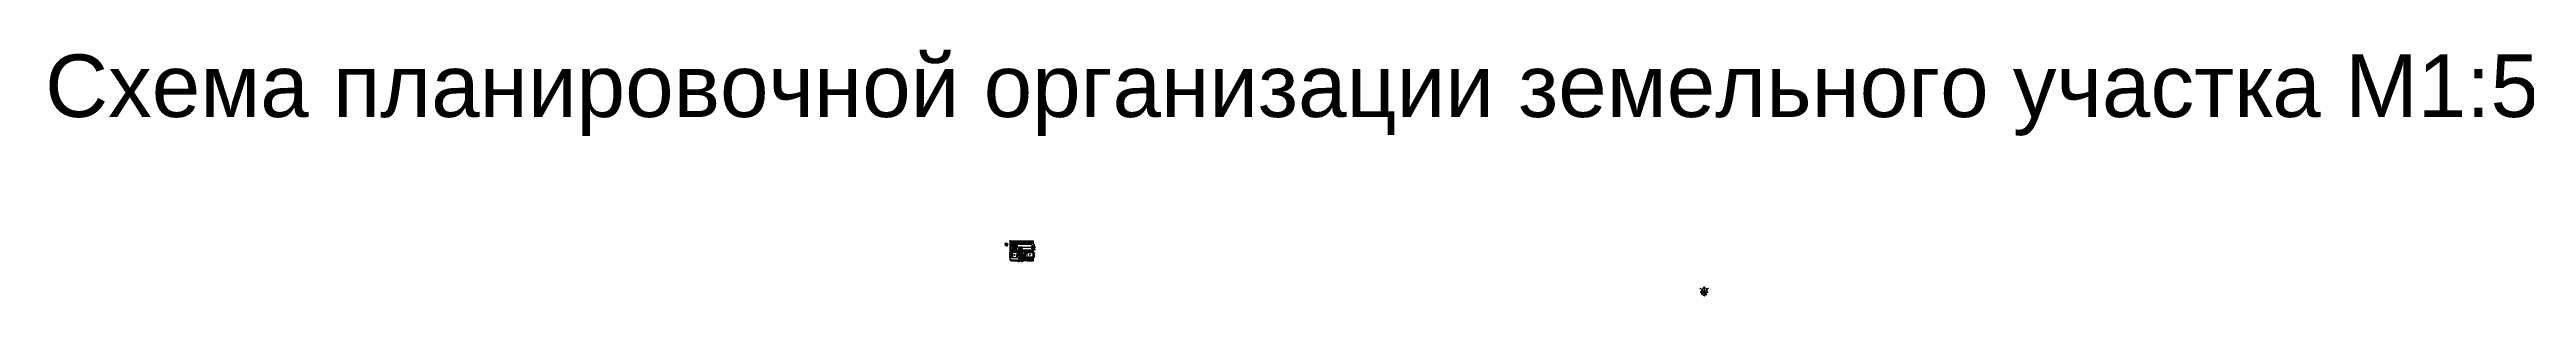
# Model space of a CAD drawing. Header units: millimetres. Extents: x -229914 to 856942, y -268655 to 87212.
# Drawn here: x 388119 to 411912, y -44915 to -42546 of the extents above; entities that cross this region are included whole.
import ezdxf

# ---------------------------------------------------------------- set-up
doc = ezdxf.new("R2010")
doc.units = ezdxf.units.MM
doc.linetypes.add('DASHDOT_axis', pattern=[24, 20, -1.5, 1, -1.5])
doc.layers.add('Видовой экран', color=7, linetype='Continuous', plot=False)
doc.styles.add('GOST-2.304_Type-B', font='GOST Common.ttf')
doc.styles.get("Standard").update_dxf_attribs({"font": 'arial.ttf'})
doc.dimstyles.new('Копия ISO-2.0', dxfattribs={"dimtxt": 2.5, "dimasz": 2.5, "dimexe": 1.25, "dimexo": 0.625, "dimtad": 1, "dimtxsty": 'Standard', "dimblk": 'OBLIQUE', "dimcen": 2.5, "dimadec": 0, "dimazin": 0, "dimtfac": 1, "dimtmove": 0, "dimatfit": 3, "dimldrblk": 'OBLIQUE', "dimfxl": 1, "dimarcsym": 0})
doc.dimstyles.new('Копия ISO-25 2.0', dxfattribs={"dimtxt": 2.5, "dimasz": 2.5, "dimexe": 1.25, "dimexo": 0.625, "dimtad": 1, "dimtxsty": 'Standard', "dimblk": 'OBLIQUE', "dimblk1": 'OBLIQUE', "dimblk2": 'CLOSEDBLANK', "dimcen": 2.5, "dimadec": 0, "dimazin": 0, "dimtfac": 1, "dimtmove": 0, "dimatfit": 3, "dimldrblk": 'OBLIQUE', "dimfxl": 1, "dimarcsym": 0})

# ---------------------------------------------------------------- blocks, each defined once
blk = doc.blocks.new('_Oblique')
at = {"color": 0, "linetype": 'ByBlock', "lineweight": -2}
blk.add_line((-0.5, -0.5), (0.5, 0.5), dxfattribs=at)
blk = doc.blocks.new('*D358')
at = {"color": 0, "lineweight": -2, "transparency": 16777216}
for p, q in [((397351, -44382), (397341, -44382)), ((397342, -44382), (397342, -44564)), ((397351, -44564), (397341, -44564))]:
    blk.add_line(p, q, dxfattribs=at)
at = {"layer": 'Defpoints', "color": 0, "transparency": 16777216}
for p in [(397352, -44382), (397342, -44564), (397352, -44564)]:
    blk.add_point(p, dxfattribs=at)
at = {"color": 0, "lineweight": -2, "transparency": 16777216, "xscale": 2.5, "yscale": 2.5, "zscale": 2.5}
for p, rotation in [((397342, -44382), 90), ((397342, -44564), 270)]:
    blk.add_blockref('_Oblique', p, dxfattribs=dict(at, rotation=rotation))
at = {"color": 0, "transparency": 16777216, "insert": (397340, -44473), "char_height": 2.5, "attachment_point": 5, "rotation": 90}
blk.add_mtext('91000', dxfattribs=at)
blk = doc.blocks.new('_ClosedBlank')
at = {"color": 0, "linetype": 'ByBlock', "lineweight": -2}
for p, q in [((-1, 0.2), (0, 0)), ((-1, 0.2), (-1, -0.2)), ((0, 0), (-1, -0.2))]:
    blk.add_line(p, q, dxfattribs=at)
blk = doc.blocks.new('*D359')
at = {"color": 0, "lineweight": -2, "transparency": 16777216}
for p, q in [((397352, -44564), (397352, -44575)), ((397568, -44574), (397352, -44574)), ((397568, -44564), (397568, -44575))]:
    blk.add_line(p, q, dxfattribs=at)
at = {"layer": 'Defpoints', "color": 0, "transparency": 16777216}
for p in [(397352, -44564), (397352, -44574), (397568, -44564)]:
    blk.add_point(p, dxfattribs=at)
at = {"color": 0, "lineweight": -2, "transparency": 16777216, "xscale": 2.5, "yscale": 2.5, "zscale": 2.5, "rotation": 180}
blk.add_blockref('_Oblique', (397352, -44574), dxfattribs=at)
at = {"color": 0, "lineweight": -2, "transparency": 16777216, "xscale": 2.5, "yscale": 2.5, "zscale": 2.5}
blk.add_blockref('_Oblique', (397568, -44574), dxfattribs=at)
at = {"color": 0, "transparency": 16777216, "insert": (397476, -44572), "char_height": 2.5, "attachment_point": 5}
blk.add_mtext('108100', dxfattribs=at)
blk = doc.blocks.new('*D1002')
at = {"color": 0, "linetype": 'DASHDOT_axis', "lineweight": -2, "transparency": 16777216}
for p, q in [((397362, -44564), (397362, -44575)), ((397362, -44574), (397418, -44574)), ((397418, -44564), (397418, -44575))]:
    blk.add_line(p, q, dxfattribs=at)
at = {"layer": 'Defpoints', "color": 0, "linetype": 'DASHDOT_axis', "transparency": 16777216}
for p in [(397362, -44564), (397418, -44564), (397418, -44574)]:
    blk.add_point(p, dxfattribs=at)
at = {"color": 0, "linetype": 'DASHDOT_axis', "lineweight": -2, "transparency": 16777216, "xscale": 2.5, "yscale": 2.5, "zscale": 2.5, "rotation": 180}
blk.add_blockref('_Oblique', (397362, -44574), dxfattribs=at)
at = {"color": 0, "linetype": 'DASHDOT_axis', "lineweight": -2, "transparency": 16777216, "xscale": 2.5, "yscale": 2.5, "zscale": 2.5}
blk.add_blockref('_Oblique', (397418, -44574), dxfattribs=at)
at = {"color": 0, "linetype": 'DASHDOT_axis', "transparency": 16777216, "insert": (397390, -44572), "char_height": 2.5, "attachment_point": 5}
blk.add_mtext('28000', dxfattribs=at)
blk = doc.blocks.new('*D1003')
at = {"color": 0, "linetype": 'DASHDOT_axis', "lineweight": -2, "transparency": 16777216}
for p, q in [((397447, -44511), (397436, -44511)), ((397447, -44551), (397436, -44551)), ((397438, -44511), (397438, -44551))]:
    blk.add_line(p, q, dxfattribs=at)
at = {"layer": 'Defpoints', "color": 0, "linetype": 'DASHDOT_axis', "transparency": 16777216}
for p in [(397438, -44551), (397448, -44511), (397448, -44551)]:
    blk.add_point(p, dxfattribs=at)
at = {"color": 0, "linetype": 'DASHDOT_axis', "lineweight": -2, "transparency": 16777216, "xscale": 2.5, "yscale": 2.5, "zscale": 2.5}
for p, rotation in [((397438, -44511), 90), ((397438, -44551), 270)]:
    blk.add_blockref('_Oblique', p, dxfattribs=dict(at, rotation=rotation))
at = {"color": 0, "linetype": 'DASHDOT_axis', "transparency": 16777216, "insert": (397436, -44531), "char_height": 2.5, "attachment_point": 5, "rotation": 90}
blk.add_mtext('20000', dxfattribs=at)
blk = doc.blocks.new('*D1004')
at = {"color": 0, "linetype": 'DASHDOT_axis', "lineweight": -2, "transparency": 16777216}
for p, q in [((397448, -44551), (397448, -44562)), ((397448, -44561), (397470, -44561)), ((397470, -44551), (397470, -44562))]:
    blk.add_line(p, q, dxfattribs=at)
at = {"layer": 'Defpoints', "color": 0, "linetype": 'DASHDOT_axis', "transparency": 16777216}
for p in [(397448, -44551), (397470, -44551), (397470, -44561)]:
    blk.add_point(p, dxfattribs=at)
at = {"color": 0, "linetype": 'DASHDOT_axis', "lineweight": -2, "transparency": 16777216, "xscale": 2.5, "yscale": 2.5, "zscale": 2.5, "rotation": 180}
blk.add_blockref('_Oblique', (397448, -44561), dxfattribs=at)
at = {"color": 0, "linetype": 'DASHDOT_axis', "lineweight": -2, "transparency": 16777216, "xscale": 2.5, "yscale": 2.5, "zscale": 2.5}
blk.add_blockref('_Oblique', (397470, -44561), dxfattribs=at)
at = {"color": 0, "linetype": 'DASHDOT_axis', "transparency": 16777216, "insert": (397459, -44559), "char_height": 2.5, "attachment_point": 5}
blk.add_mtext('11000', dxfattribs=at)
blk = doc.blocks.new('*D1005')
at = {"color": 0, "linetype": 'DASHDOT_axis', "lineweight": -2, "transparency": 16777216}
for p, q in [((397402, -44416), (397402, -44406)), ((397402, -44407), (397417, -44407)), ((397417, -44416), (397417, -44406))]:
    blk.add_line(p, q, dxfattribs=at)
at = {"layer": 'Defpoints', "color": 0, "linetype": 'DASHDOT_axis', "transparency": 16777216}
for p in [(397402, -44417), (397417, -44407), (397417, -44417)]:
    blk.add_point(p, dxfattribs=at)
at = {"color": 0, "linetype": 'DASHDOT_axis', "lineweight": -2, "transparency": 16777216, "xscale": 2.5, "yscale": 2.5, "zscale": 2.5, "rotation": 180}
blk.add_blockref('_Oblique', (397402, -44407), dxfattribs=at)
at = {"color": 0, "linetype": 'DASHDOT_axis', "lineweight": -2, "transparency": 16777216, "xscale": 2.5, "yscale": 2.5, "zscale": 2.5}
blk.add_blockref('_Oblique', (397417, -44407), dxfattribs=at)
at = {"color": 0, "linetype": 'DASHDOT_axis', "transparency": 16777216, "insert": (397409, -44405), "char_height": 2.5, "attachment_point": 5}
blk.add_mtext('7500', dxfattribs=at)
blk = doc.blocks.new('*D1006')
at = {"color": 0, "linetype": 'DASHDOT_axis', "lineweight": -2, "transparency": 16777216}
for p, q in [((397569, -44417), (397579, -44417)), ((397569, -44447), (397579, -44447)), ((397578, -44417), (397578, -44447))]:
    blk.add_line(p, q, dxfattribs=at)
at = {"layer": 'Defpoints', "color": 0, "linetype": 'DASHDOT_axis', "transparency": 16777216}
for p in [(397568, -44417), (397568, -44447), (397578, -44447)]:
    blk.add_point(p, dxfattribs=at)
at = {"color": 0, "linetype": 'DASHDOT_axis', "lineweight": -2, "transparency": 16777216, "xscale": 2.5, "yscale": 2.5, "zscale": 2.5}
for p, rotation in [((397578, -44417), 90), ((397578, -44447), 270)]:
    blk.add_blockref('_Oblique', p, dxfattribs=dict(at, rotation=rotation))
at = {"color": 0, "linetype": 'DASHDOT_axis', "transparency": 16777216, "insert": (397576, -44430), "char_height": 2.5, "attachment_point": 5, "rotation": 90}
blk.add_mtext('15000', dxfattribs=at)
blk = doc.blocks.new('*D1007')
at = {"color": 0, "linetype": 'DASHDOT_axis', "lineweight": -2, "transparency": 16777216}
for p, q in [((397509, -44539), (397509, -44575)), ((397509, -44574), (397565, -44574)), ((397565, -44539), (397565, -44575))]:
    blk.add_line(p, q, dxfattribs=at)
at = {"layer": 'Defpoints', "color": 0, "linetype": 'DASHDOT_axis', "transparency": 16777216}
for p in [(397509, -44538), (397565, -44538), (397565, -44574)]:
    blk.add_point(p, dxfattribs=at)
at = {"color": 0, "linetype": 'DASHDOT_axis', "lineweight": -2, "transparency": 16777216, "xscale": 2.5, "yscale": 2.5, "zscale": 2.5, "rotation": 180}
blk.add_blockref('_Oblique', (397509, -44574), dxfattribs=at)
at = {"color": 0, "linetype": 'DASHDOT_axis', "lineweight": -2, "transparency": 16777216, "xscale": 2.5, "yscale": 2.5, "zscale": 2.5}
blk.add_blockref('_Oblique', (397565, -44574), dxfattribs=at)
at = {"color": 0, "linetype": 'DASHDOT_axis', "transparency": 16777216, "insert": (397537, -44572), "char_height": 2.5, "attachment_point": 5}
blk.add_mtext('27999', dxfattribs=at)
blk = doc.blocks.new('*D1008')
at = {"color": 0, "linetype": 'DASHDOT_axis', "lineweight": -2, "transparency": 16777216}
for p, q in [((397351, -44495), (397341, -44495)), ((397351, -44541), (397341, -44541)), ((397342, -44541), (397342, -44495))]:
    blk.add_line(p, q, dxfattribs=at)
at = {"layer": 'Defpoints', "color": 0, "linetype": 'DASHDOT_axis', "transparency": 16777216}
for p in [(397342, -44495), (397352, -44495), (397352, -44541)]:
    blk.add_point(p, dxfattribs=at)
at = {"color": 0, "linetype": 'DASHDOT_axis', "lineweight": -2, "transparency": 16777216, "xscale": 2.5, "yscale": 2.5, "zscale": 2.5}
for p, rotation in [((397342, -44495), 90), ((397342, -44541), 270)]:
    blk.add_blockref('_Oblique', p, dxfattribs=dict(at, rotation=rotation))
at = {"color": 0, "linetype": 'DASHDOT_axis', "transparency": 16777216, "insert": (397340, -44518), "char_height": 2.5, "attachment_point": 5, "rotation": 90}
blk.add_mtext('23000', dxfattribs=at)
blk = doc.blocks.new('*D1009')
at = {"color": 0, "linetype": 'DASHDOT_axis', "lineweight": -2, "transparency": 16777216}
for p, q in [((397566, -44494), (397579, -44494)), ((397566, -44538), (397579, -44538)), ((397578, -44494), (397578, -44538))]:
    blk.add_line(p, q, dxfattribs=at)
at = {"layer": 'Defpoints', "color": 0, "linetype": 'DASHDOT_axis', "transparency": 16777216}
for p in [(397565, -44494), (397565, -44538), (397578, -44538)]:
    blk.add_point(p, dxfattribs=at)
at = {"color": 0, "linetype": 'DASHDOT_axis', "lineweight": -2, "transparency": 16777216, "xscale": 2.5, "yscale": 2.5, "zscale": 2.5}
for p, rotation in [((397578, -44494), 90), ((397578, -44538), 270)]:
    blk.add_blockref('_Oblique', p, dxfattribs=dict(at, rotation=rotation))
at = {"color": 0, "linetype": 'DASHDOT_axis', "transparency": 16777216, "insert": (397576, -44516), "char_height": 2.5, "attachment_point": 5, "rotation": 90}
blk.add_mtext('21999', dxfattribs=at)
blk = doc.blocks.new('*D1010')
at = {"color": 0, "linetype": 'DASHDOT_axis', "lineweight": -2, "transparency": 16777216}
for p, q in [((397427, -44564), (397427, -44575)), ((397427, -44574), (397461, -44574)), ((397461, -44564), (397461, -44575))]:
    blk.add_line(p, q, dxfattribs=at)
at = {"layer": 'Defpoints', "color": 0, "linetype": 'DASHDOT_axis', "transparency": 16777216}
for p in [(397427, -44564), (397461, -44564), (397461, -44574)]:
    blk.add_point(p, dxfattribs=at)
at = {"color": 0, "linetype": 'DASHDOT_axis', "lineweight": -2, "transparency": 16777216, "xscale": 2.5, "yscale": 2.5, "zscale": 2.5, "rotation": 180}
blk.add_blockref('_Oblique', (397427, -44574), dxfattribs=at)
at = {"color": 0, "linetype": 'DASHDOT_axis', "lineweight": -2, "transparency": 16777216, "xscale": 2.5, "yscale": 2.5, "zscale": 2.5}
blk.add_blockref('_Oblique', (397461, -44574), dxfattribs=at)
at = {"color": 0, "linetype": 'DASHDOT_axis', "transparency": 16777216, "insert": (397444, -44572), "char_height": 2.5, "attachment_point": 5}
blk.add_mtext('17000', dxfattribs=at)
blk = doc.blocks.new('*D1011')
at = {"color": 0, "linetype": 'DASHDOT_axis', "lineweight": -2, "transparency": 16777216}
for p, q in [((397569, -44442), (397579, -44442)), ((397569, -44466), (397579, -44466)), ((397578, -44442), (397578, -44466))]:
    blk.add_line(p, q, dxfattribs=at)
at = {"layer": 'Defpoints', "color": 0, "linetype": 'DASHDOT_axis', "transparency": 16777216}
for p in [(397568, -44442), (397568, -44466), (397578, -44466)]:
    blk.add_point(p, dxfattribs=at)
at = {"color": 0, "linetype": 'DASHDOT_axis', "lineweight": -2, "transparency": 16777216, "xscale": 2.5, "yscale": 2.5, "zscale": 2.5}
for p, rotation in [((397578, -44442), 90), ((397578, -44466), 270)]:
    blk.add_blockref('_Oblique', p, dxfattribs=dict(at, rotation=rotation))
at = {"color": 0, "linetype": 'DASHDOT_axis', "transparency": 16777216, "insert": (397576, -44454), "char_height": 2.5, "attachment_point": 5, "rotation": 90}
blk.add_mtext('12000', dxfattribs=at)

msp = doc.modelspace()

# ---------------------------------------------------------------- hatches: boundary and pattern name
at = {"linetype": 'DASHDOT_axis'}
h = msp.add_hatch(dxfattribs=at)
h.set_pattern_fill('AR-CONC', color=256, scale=0.083)
h.paths.add_polyline_path([(397393.50116, -44404.39274, -0.4142135624), (397394.70116, -44403.19274), (397568.22638, -44403.19274), (397568.22638, -44383.19274), (397352.02638, -44383.19274), (397352.02638, -44403.19274), (397384.30116, -44403.19274, -0.4142135624), (397385.50116, -44404.39274), (397385.50116, -44475.19274, -0.4142135624), (397384.30116, -44476.39274), (397352.02638, -44476.39274), (397352.02638, -44484.39274), (397385.80116, -44484.39274, -0.4142135624), (397387.00116, -44485.59274), (397387.00116, -44494.99274), (397392.00116, -44494.99274), (397392.00116, -44485.59274, -0.4142135624), (397393.20116, -44484.39274), (397483.98096, -44484.39274), (397483.98096, -44519.80061), (397469.50116, -44519.80061), (397469.50116, -44524.80061), (397483.98096, -44524.80061), (397483.98096, -44546.11294), (397568.22638, -44546.11294), (397568.22638, -44541.11294), (397488.98096, -44541.11294), (397488.98096, -44503.22951), (397509.0789, -44503.22951), (397509.0789, -44498.22951), (397488.98096, -44498.22951), (397488.98096, -44484.39274), (397521.91161, -44484.39274), (397521.91161, -44494.18852), (397526.91161, -44494.18852), (397526.91161, -44484.39274), (397568.22638, -44484.39274), (397568.22638, -44476.39274), (397449.20116, -44476.39274, -0.4142135624), (397448.00116, -44475.19274), (397448.00116, -44466.39274), (397440.00116, -44466.39274), (397440.00116, -44475.19274, -0.4142135624), (397438.80116, -44476.39274), (397407.80473, -44476.39274), (397407.80473, -44446.81039), (397401.80473, -44446.81039), (397401.80473, -44476.39274), (397394.70116, -44476.39274, -0.4142135624), (397393.50116, -44475.19274)])
h = msp.add_hatch(color=256)
h.dxf.hatch_style = 1
h.paths.add_polyline_path([(397453.56278, -44465.24534, 1), (397454.56278, -44465.24534, 1)])
h = msp.add_hatch(color=256)
h.dxf.hatch_style = 1
h.paths.add_polyline_path([(397458.56278, -44465.24534, 1), (397459.56278, -44465.24534, 1)])

# ---------------------------------------------------------------- linework, layer by layer
at = {"lineweight": 25}
for p, q in [((397319.86277, -44428.53867), (397295.85535, -44404.19931)), ((397296.09195, -44419.00982), (397324.12075, -44419.00982)), ((397301.45815, -44428.14006), (397325.0724, -44404.19931)), ((397310.46387, -44399.29888), (397310.46387, -44432.97522)), ((404038.49, -44899.14016), (403975.72918, -44835.51157)), ((403976.34771, -44874.22959), (404049.6213, -44874.22959)), ((403990.37617, -44898.09809), (404052.10913, -44835.51157)), ((404013.91915, -44822.70075), (404013.91915, -44910.73829))]:
    msp.add_line(p, q, dxfattribs=at)
at = {"linetype": 'ByBlock'}
for p, q in [((397303.32582, -44411.63391), (397303.18856, -44411.77307)), ((403995.25867, -44854.94731), (403994.89986, -44855.31109))]:
    msp.add_line(p, q, dxfattribs=at)
for p, q in [((397352.02638, -44563.58888), (397352.02638, -44381.58888)), ((397352.02638, -44381.58888), (397568.22638, -44381.58888)), ((397352.02638, -44383.19274), (397568.22638, -44383.19274)), ((397352.02638, -44393.19274), (397356.63979, -44393.19274)), ((397384.30116, -44403.19274), (397352.02638, -44403.19274)), ((397384.30116, -44476.39274), (397352.02638, -44476.39274)), ((397385.80116, -44484.39274), (397352.02638, -44484.39274)), ((397362.14336, -44393.19274), (397366.75677, -44393.19274)), ((397371.16377, -44415.19274), (397365.16377, -44415.19274)), ((397371.16377, -44427.19274), (397365.16377, -44427.19274)), ((397371.16377, -44439.19274), (397365.16377, -44439.19274)), ((397371.16377, -44451.19274), (397365.16377, -44451.19274)), ((397371.16377, -44463.19274), (397365.16377, -44463.19274)), ((397368.16377, -44418.19274), (397368.16377, -44412.19274)), ((397368.16377, -44430.19274), (397368.16377, -44424.19274)), ((397368.16377, -44442.19274), (397368.16377, -44436.19274)), ((397368.16377, -44454.19274), (397368.16377, -44448.19274)), ((397368.16377, -44466.19274), (397368.16377, -44460.19274)), ((397372.32513, -44393.19274), (397376.93854, -44393.19274)), ((397382.13724, -44393.19274), (397386.75065, -44393.19274)), ((397385.50116, -44475.19274), (397385.50116, -44404.39274)), ((397387.00116, -44485.59274), (397387.00116, -44494.99274)), ((397391.18873, -44393.19274), (397395.80214, -44393.19274)), ((397392.00116, -44485.59274), (397392.00116, -44494.99274)), ((397483.98096, -44484.39274), (397393.20116, -44484.39274)), ((397393.50116, -44475.19274), (397393.50116, -44404.39274)), ((397394.70116, -44403.19274), (397568.22638, -44403.19274)), ((397401.80473, -44476.39274), (397394.70116, -44476.39274)), ((397401.18168, -44393.19274), (397405.79509, -44393.19274)), ((397401.80473, -44446.81039), (397401.80473, -44476.39274)), ((397407.80473, -44446.81039), (397407.80473, -44476.39274)), ((397438.80116, -44476.39274), (397407.80473, -44476.39274)), ((397412.05281, -44393.19274), (397416.66622, -44393.19274)), ((397421.6776, -44393.19274), (397426.29101, -44393.19274)), ((397432.78059, -44413.19274), (397426.78059, -44413.19274)), ((397429.78059, -44416.19274), (397429.78059, -44410.19274)), ((397431.07222, -44491.39274), (397431.07222, -44497.39274)), ((397432.54912, -44393.19274), (397437.16253, -44393.19274)), ((397433.2151, -44474.58128), (397438.21674, -44474.58128)), ((397438.21674, -44467.45158), (397434.05217, -44467.45158)), ((397434.05217, -44469.58128), (397434.05217, -44467.45158)), ((397438.21674, -44468.40381), (397435.63268, -44469.37208)), ((397435.63268, -44469.37208), (397438.21674, -44469.37208)), ((397436.09027, -44472.59961), (397438.21674, -44471.49385)), ((397438.21674, -44473.02995), (397436.09027, -44472.59961)), ((397438.21674, -44468.40381), (397438.21674, -44467.45158)), ((397438.21674, -44471.49385), (397438.21674, -44469.37208)), ((397438.21674, -44474.58128), (397438.21674, -44473.02995)), ((397444.78059, -44413.19274), (397438.78059, -44413.19274)), ((397440.00116, -44466.39274), (397440.00116, -44475.19274)), ((397441.78059, -44416.19274), (397441.78059, -44410.19274)), ((397442.38429, -44393.19274), (397446.9977, -44393.19274)), ((397443.07222, -44491.39274), (397443.07222, -44497.39274)), ((397448.00116, -44466.39274), (397448.00116, -44475.19274)), ((397449.20116, -44476.39274), (397568.22638, -44476.39274)), ((397449.78557, -44467.45158), (397453.95014, -44467.45158)), ((397449.78557, -44468.40381), (397449.78557, -44467.45158)), ((397449.78557, -44471.49385), (397449.78557, -44469.37208)), ((397451.91204, -44472.59961), (397449.78557, -44471.49385)), ((397449.78557, -44473.02995), (397451.91204, -44472.59961)), ((397449.78557, -44474.58128), (397449.78557, -44473.02995)), ((397456.78059, -44413.19274), (397450.78059, -44413.19274)), ((397451.66072, -44454.65913), (397450.92902, -44453.92258)), ((397451.66072, -44451.76207), (397451.66072, -44454.65913)), ((397451.66072, -44451.76207), (397457.32326, -44451.76207)), ((397451.66072, -44454.65913), (397452.39242, -44453.92258)), ((397452.28089, -44393.19274), (397456.8943, -44393.19274)), ((397453.78059, -44416.19274), (397453.78059, -44410.19274)), ((397453.95014, -44469.58128), (397453.95014, -44467.45158)), ((397455.07222, -44491.39274), (397455.07222, -44497.39274)), ((397468.78059, -44413.19274), (397462.78059, -44413.19274)), ((397463.7064, -44393.19274), (397468.31981, -44393.19274)), ((397465.78059, -44416.19274), (397465.78059, -44410.19274)), ((397472.56859, -44393.19274), (397477.182, -44393.19274)), ((397480.78059, -44413.19274), (397474.78059, -44413.19274)), ((397477.78059, -44416.19274), (397477.78059, -44410.19274)), ((397482.93917, -44393.19274), (397487.55258, -44393.19274)), ((397483.98096, -44519.80061), (397483.98096, -44484.39274)), ((397492.78059, -44413.19274), (397486.78059, -44413.19274)), ((397488.98096, -44484.39274), (397521.91161, -44484.39274)), ((397488.98096, -44498.22951), (397488.98096, -44484.39274)), ((397489.78059, -44416.19274), (397489.78059, -44410.19274)), ((397492.95843, -44393.19274), (397497.57184, -44393.19274)), ((397504.78059, -44413.19274), (397498.78059, -44413.19274)), ((397501.78059, -44416.19274), (397501.78059, -44410.19274)), ((397503.29324, -44393.19274), (397507.90665, -44393.19274)), ((397516.78059, -44413.19274), (397510.78059, -44413.19274)), ((397513.78059, -44416.19274), (397513.78059, -44410.19274)), ((397514.07304, -44393.19274), (397518.68645, -44393.19274)), ((397521.91161, -44494.18852), (397521.91161, -44484.39274)), ((397528.78059, -44413.19274), (397522.78059, -44413.19274)), ((397523.40855, -44393.19274), (397528.02196, -44393.19274)), ((397525.78059, -44416.19274), (397525.78059, -44410.19274)), ((397526.91161, -44494.18852), (397526.91161, -44484.39274)), ((397526.91161, -44484.39274), (397568.22638, -44484.39274)), ((397533.42781, -44393.19274), (397538.04122, -44393.19274)), ((397540.78059, -44413.19274), (397534.78059, -44413.19274)), ((397537.78059, -44416.19274), (397537.78059, -44410.19274)), ((397543.94672, -44393.19274), (397548.56013, -44393.19274)), ((397552.78059, -44413.19274), (397546.78059, -44413.19274)), ((397549.78059, -44416.19274), (397549.78059, -44410.19274)), ((397554.19027, -44393.19274), (397558.80368, -44393.19274)), ((397561.22638, -44430.39274), (397555.22638, -44430.39274)), ((397561.22638, -44442.39274), (397555.22638, -44442.39274)), ((397561.22638, -44454.39274), (397555.22638, -44454.39274)), ((397558.22638, -44433.39274), (397558.22638, -44427.39274)), ((397558.22638, -44445.39274), (397558.22638, -44439.39274)), ((397558.22638, -44457.39274), (397558.22638, -44451.39274)), ((397560.57344, -44474.58128), (397562.30652, -44473.34434)), ((397562.30652, -44473.34434), (397563.71746, -44474.58128)), ((397564.01799, -44393.19274), (397568.22638, -44393.19274)), ((397564.65205, -44469.58128), (397565.7973, -44471.25152)), ((397565.7973, -44471.25152), (397566.83339, -44469.58128)), ((397568.22638, -44381.58888), (397568.22638, -44563.58888)), ((397352.02638, -44563.58888), (397568.22638, -44563.58888)), ((397387.00116, -44494.99274), (397361.50116, -44494.99274)), ((397361.50116, -44494.99274), (397361.50116, -44540.99274)), ((397361.50116, -44500.93678), (397371.60116, -44511.1922)), ((397361.50116, -44505.93678), (397371.60116, -44516.1922)), ((397361.50116, -44510.93678), (397371.60116, -44521.1922)), ((397361.50116, -44515.93678), (397371.60116, -44526.1922)), ((397361.50116, -44520.93678), (397371.60116, -44531.1922)), ((397361.50116, -44525.93678), (397371.60116, -44536.1922)), ((397361.50116, -44540.99274), (397417.50116, -44540.99274)), ((397417.50116, -44494.99274), (397392.00116, -44494.99274)), ((397417.50116, -44500.93678), (397407.40116, -44511.1922)), ((397417.50116, -44505.93678), (397407.40116, -44516.1922)), ((397417.50116, -44510.93678), (397407.40116, -44521.1922)), ((397417.50116, -44515.93678), (397407.40116, -44526.1922)), ((397417.50116, -44520.93678), (397407.40116, -44531.1922)), ((397417.50116, -44525.93678), (397407.40116, -44536.1922)), ((397417.50116, -44540.99274), (397417.50116, -44494.99274)), ((397434.07222, -44494.39274), (397428.07222, -44494.39274)), ((397446.07222, -44494.39274), (397440.07222, -44494.39274)), ((397458.07222, -44494.39274), (397452.07222, -44494.39274)), ((397469.50116, -44519.80061), (397483.98096, -44519.80061)), ((397469.50116, -44524.80061), (397483.98096, -44524.80061)), ((397476.25717, -44497.23623), (397481.25717, -44497.27299)), ((397476.25717, -44507.83445), (397481.25717, -44507.87121)), ((397476.25717, -44518.01822), (397481.25717, -44518.05498)), ((397476.25717, -44526.41391), (397481.25717, -44526.37715)), ((397476.25717, -44553.26827), (397477.8085, -44553.26827)), ((397477.8085, -44553.26827), (397478.23883, -44551.1418)), ((397478.23883, -44551.1418), (397479.34459, -44553.26827)), ((397479.34459, -44553.26827), (397481.46637, -44553.26827)), ((397481.25717, -44548.26827), (397484.43679, -44548.26827)), ((397482.43463, -44553.26827), (397484.43679, -44553.26827)), ((397483.98096, -44546.11294), (397483.98096, -44524.80061)), ((397483.98096, -44546.11294), (397568.22638, -44546.11294)), ((397484.43679, -44553.26827), (397484.43679, -44548.26827)), ((397509.0789, -44498.22951), (397488.98096, -44498.22951)), ((397509.0789, -44503.22951), (397488.98096, -44503.22951)), ((397488.98096, -44503.22951), (397488.98096, -44541.11294)), ((397488.98096, -44541.11294), (397568.22638, -44541.11294)), ((397509.0789, -44538.18652), (397509.0789, -44494.18852)), ((397509.0789, -44494.18852), (397565.0769, -44494.18852)), ((397565.0769, -44538.18652), (397509.0789, -44538.18652)), ((397565.0769, -44494.18852), (397565.0769, -44538.18652))]:
    msp.add_line(p, q)
at = {"linetype": 'DASHDOT_axis'}
for p, q in [((397427.00116, -44466.39274), (397427.00116, -44481.25304)), ((397427.00116, -44483.9694), (397427.00116, -44486.68577)), ((397427.00116, -44489.08928), (397427.00116, -44527.94957)), ((397461.00116, -44442.39274), (397475.86145, -44442.39274)), ((397461.00116, -44466.39274), (397461.00116, -44481.25304)), ((397461.00116, -44466.39274), (397475.86145, -44466.39274)), ((397461.00116, -44483.9694), (397461.00116, -44486.68577)), ((397461.00116, -44489.08928), (397461.00116, -44527.94957)), ((397478.57782, -44442.39274), (397481.29418, -44442.39274)), ((397478.57782, -44466.39274), (397481.29418, -44466.39274)), ((397483.69769, -44442.39274), (397522.55799, -44442.39274)), ((397483.69769, -44466.39274), (397522.55799, -44466.39274)), ((397525.27435, -44442.39274), (397527.99071, -44442.39274)), ((397525.27435, -44466.39274), (397527.99071, -44466.39274)), ((397529.22005, -44442.39274), (397552.76717, -44442.39274)), ((397529.22005, -44466.39274), (397552.76717, -44466.39274)), ((397555.03684, -44466.39274), (397557.65423, -44466.39274)), ((397559.797, -44466.39274), (397579.39717, -44466.39274)), ((397564.01278, -44442.39274), (397566.63017, -44442.39274)), ((397567.63178, -44442.39274), (397579.39717, -44442.39274)), ((397392.00116, -44494.99274), (397387.00116, -44494.99274)), ((397427.00116, -44530.66594), (397427.00116, -44533.3823)), ((397427.00116, -44534.61164), (397427.00116, -44558.15876)), ((397427.00116, -44559.39944), (397427.00116, -44562.01683)), ((397427.00116, -44563.58888), (397427.00116, -44575.22125)), ((397461.00116, -44530.66594), (397461.00116, -44533.3823)), ((397461.00116, -44534.61164), (397461.00116, -44558.15876)), ((397461.00116, -44559.39944), (397461.00116, -44562.01683)), ((397461.00116, -44563.58888), (397461.00116, -44575.22125))]:
    msp.add_line(p, q, dxfattribs=at)
at = {"linetype": 'ByBlock', "lineweight": 25}
for points in [[(397295.84412, -44405.3032), (397295.85535, -44404.19931), (397296.95889, -44404.22962)], [(397296.86858, -44418.22524), (397296.09195, -44419.00982), (397296.88983, -44419.77277)], [(397301.44692, -44427.03616), (397301.45815, -44428.14006), (397302.56169, -44428.10975)], [(397309.69003, -44400.08621), (397310.46387, -44399.29888), (397311.23771, -44400.08621)], [(397309.69003, -44432.18789), (397310.46387, -44432.97522), (397311.23771, -44432.18789)], [(397318.75913, -44428.56506), (397319.86277, -44428.53867), (397319.81731, -44427.43566)], [(397323.34411, -44418.22524), (397324.12075, -44419.00982), (397323.32286, -44419.77277)], [(397323.96876, -44404.17292), (397325.0724, -44404.19931), (397325.02693, -44405.30232)], [(403975.69982, -44838.39741), (403975.72918, -44835.51157), (403978.61408, -44835.59082)], [(403978.37801, -44872.17853), (403976.34771, -44874.22959), (403978.43356, -44876.22412)], [(403990.34681, -44895.21225), (403990.37617, -44898.09809), (403993.26107, -44898.01884)], [(404011.89617, -44824.75902), (404013.91915, -44822.70075), (404015.94214, -44824.75902)], [(404011.89617, -44908.68003), (404013.91915, -44910.73829), (404015.94214, -44908.68003)], [(404035.60483, -44899.20914), (404038.49, -44899.14016), (404038.37114, -44896.25662)], [(404047.59101, -44872.17853), (404049.6213, -44874.22959), (404047.53545, -44876.22412)], [(404049.22396, -44835.44259), (404052.10913, -44835.51157), (404051.99027, -44838.39511)]]:
    msp.add_lwpolyline(points, dxfattribs=at)
at = {"lineweight": 30}
for points in [[(397318.77084, -44419.00982), (397316.29806, -44424.92467), (397310.46387, -44432.20323), (397302.22383, -44427.35424), (397297.27046, -44419.00982), (397303.25719, -44411.70349), (397310.46387, -44400.44131), (397320.75914, -44408.5722)], [(404035.63543, -44874.22959), (404029.17103, -44889.69234), (404013.91915, -44908.72015), (403992.37782, -44896.04378), (403979.42859, -44874.22959), (403995.07926, -44855.1292), (404013.91915, -44825.68732), (404040.83331, -44846.9433)]]:
    msp.add_lwpolyline(points, close=True, dxfattribs=at)
for points in [[(397416.80473, -44446.81039), (397416.80473, -44416.81039), (397401.80473, -44416.81039), (397401.80473, -44446.81039)], [(397410.82108, -44469.58128), (397411.67123, -44470.89743), (397412.20318, -44469.58128), (397414.64006, -44469.58128), (397414.68829, -44470.89743), (397416.02216, -44469.58128), (397417.87675, -44469.58128), (397418.61155, -44470.23935), (397419.56857, -44469.58128), (397420.39951, -44469.58128), (397420.39951, -44474.58128), (397419.56857, -44474.58128), (397419.07695, -44473.9232), (397417.87675, -44474.58128), (397416.68059, -44474.58128), (397415.34671, -44473.26512), (397414.64006, -44474.58128), (397412.20318, -44474.58128), (397411.15739, -44473.86), (397410.30724, -44474.58128), (397408.99951, -44474.58128), (397408.99951, -44469.58128)], [(397461.00116, -44466.39274), (397461.00116, -44442.39274), (397427.00116, -44442.39274), (397427.00116, -44466.39274)], [(397469.50392, -44469.58128), (397470.35407, -44470.89743), (397470.88602, -44469.58128), (397473.32291, -44469.58128), (397473.37113, -44470.89743), (397474.705, -44469.58128), (397476.5596, -44469.58128), (397477.2944, -44470.23935), (397478.25142, -44469.58128), (397479.08235, -44469.58128), (397479.08235, -44474.58128), (397478.25142, -44474.58128), (397477.7598, -44473.9232), (397476.5596, -44474.58128), (397475.36343, -44474.58128), (397474.02956, -44473.26512), (397473.32291, -44474.58128), (397470.88602, -44474.58128), (397469.84024, -44473.86), (397468.99009, -44474.58128), (397467.68235, -44474.58128), (397467.68235, -44469.58128)], [(397482.66479, -44469.58128), (397483.51494, -44470.89743), (397484.04688, -44469.58128), (397486.48377, -44469.58128), (397486.53199, -44470.89743), (397487.86587, -44469.58128), (397489.72046, -44469.58128), (397490.45526, -44470.23935), (397491.41228, -44469.58128), (397492.24322, -44469.58128), (397492.24322, -44474.58128), (397491.41228, -44474.58128), (397490.92066, -44473.9232), (397489.72046, -44474.58128), (397488.52429, -44474.58128), (397487.19042, -44473.26512), (397486.48377, -44474.58128), (397484.04688, -44474.58128), (397483.0011, -44473.86), (397482.15095, -44474.58128), (397480.84322, -44474.58128), (397480.84322, -44469.58128)], [(397495.83679, -44469.58128), (397496.68694, -44470.89743), (397497.21888, -44469.58128), (397499.65577, -44469.58128), (397499.70399, -44470.89743), (397501.03787, -44469.58128), (397502.89246, -44469.58128), (397503.62726, -44470.23935), (397504.58428, -44469.58128), (397505.41522, -44469.58128), (397505.41522, -44474.58128), (397504.58428, -44474.58128), (397504.09266, -44473.9232), (397502.89246, -44474.58128), (397501.6963, -44474.58128), (397500.36242, -44473.26512), (397499.65577, -44474.58128), (397497.21888, -44474.58128), (397496.1731, -44473.86), (397495.32295, -44474.58128), (397494.01522, -44474.58128), (397494.01522, -44469.58128)], [(397508.90837, -44469.58128), (397509.75852, -44470.89743), (397510.29047, -44469.58128), (397512.72735, -44469.58128), (397512.77558, -44470.89743), (397514.10945, -44469.58128), (397515.96404, -44469.58128), (397516.69884, -44470.23935), (397517.65586, -44469.58128), (397518.4868, -44469.58128), (397518.4868, -44474.58128), (397517.65586, -44474.58128), (397517.16424, -44473.9232), (397515.96404, -44474.58128), (397514.76788, -44474.58128), (397513.434, -44473.26512), (397512.72735, -44474.58128), (397510.29047, -44474.58128), (397509.24468, -44473.86), (397508.39453, -44474.58128), (397507.0868, -44474.58128), (397507.0868, -44469.58128)], [(397521.68983, -44469.58128), (397522.53998, -44470.89743), (397523.07192, -44469.58128), (397525.50881, -44469.58128), (397525.55703, -44470.89743), (397526.89091, -44469.58128), (397528.7455, -44469.58128), (397529.4803, -44470.23935), (397530.43732, -44469.58128), (397531.26826, -44469.58128), (397531.26826, -44474.58128), (397530.43732, -44474.58128), (397529.9457, -44473.9232), (397528.7455, -44474.58128), (397527.54934, -44474.58128), (397526.21546, -44473.26512), (397525.50881, -44474.58128), (397523.07192, -44474.58128), (397522.02614, -44473.86), (397521.17599, -44474.58128), (397519.86826, -44474.58128), (397519.86826, -44469.58128)], [(397534.80484, -44469.58128), (397535.65499, -44470.89743), (397536.18693, -44469.58128), (397538.62382, -44469.58128), (397538.67204, -44470.89743), (397540.00592, -44469.58128), (397541.86051, -44469.58128), (397542.59531, -44470.23935), (397543.55233, -44469.58128), (397544.38327, -44469.58128), (397544.38327, -44474.58128), (397543.55233, -44474.58128), (397543.06071, -44473.9232), (397541.86051, -44474.58128), (397540.66435, -44474.58128), (397539.33047, -44473.26512), (397538.62382, -44474.58128), (397536.18693, -44474.58128), (397535.14115, -44473.86), (397534.291, -44474.58128), (397532.98327, -44474.58128), (397532.98327, -44469.58128)], [(397469.50116, -44550.63604), (397447.50116, -44550.63604), (397447.50116, -44510.63604), (397469.50116, -44510.63604)], [(397487.96407, -44548.26827), (397488.81422, -44549.58442), (397489.34616, -44548.26827), (397491.78305, -44548.26827), (397491.83127, -44549.58442), (397493.16515, -44548.26827), (397495.01974, -44548.26827), (397495.75454, -44548.92635), (397496.71156, -44548.26827), (397497.54249, -44548.26827), (397497.54249, -44553.26827), (397496.71156, -44553.26827), (397496.21994, -44552.6102), (397495.01974, -44553.26827), (397493.82357, -44553.26827), (397492.4897, -44551.95212), (397491.78305, -44553.26827), (397489.34616, -44553.26827), (397488.30038, -44552.547), (397487.45023, -44553.26827), (397486.14249, -44553.26827), (397486.14249, -44548.26827)], [(397500.86194, -44548.26827), (397501.71209, -44549.58442), (397502.24404, -44548.26827), (397504.68092, -44548.26827), (397504.72915, -44549.58442), (397506.06302, -44548.26827), (397507.91761, -44548.26827), (397508.65241, -44548.92635), (397509.60944, -44548.26827), (397510.44037, -44548.26827), (397510.44037, -44553.26827), (397509.60944, -44553.26827), (397509.11781, -44552.6102), (397507.91761, -44553.26827), (397506.72145, -44553.26827), (397505.38757, -44551.95212), (397504.68092, -44553.26827), (397502.24404, -44553.26827), (397501.19826, -44552.547), (397500.34811, -44553.26827), (397499.04037, -44553.26827), (397499.04037, -44548.26827)], [(397514.03394, -44548.26827), (397514.88409, -44549.58442), (397515.41604, -44548.26827), (397517.85292, -44548.26827), (397517.90115, -44549.58442), (397519.23502, -44548.26827), (397521.08961, -44548.26827), (397521.82441, -44548.92635), (397522.78144, -44548.26827), (397523.61237, -44548.26827), (397523.61237, -44553.26827), (397522.78144, -44553.26827), (397522.28982, -44552.6102), (397521.08961, -44553.26827), (397519.89345, -44553.26827), (397518.55958, -44551.95212), (397517.85292, -44553.26827), (397515.41604, -44553.26827), (397514.37026, -44552.547), (397513.52011, -44553.26827), (397512.21237, -44553.26827), (397512.21237, -44548.26827)], [(397527.10552, -44548.26827), (397527.95567, -44549.58442), (397528.48762, -44548.26827), (397530.92451, -44548.26827), (397530.97273, -44549.58442), (397532.3066, -44548.26827), (397534.1612, -44548.26827), (397534.896, -44548.92635), (397535.85302, -44548.26827), (397536.68395, -44548.26827), (397536.68395, -44553.26827), (397535.85302, -44553.26827), (397535.3614, -44552.6102), (397534.1612, -44553.26827), (397532.96503, -44553.26827), (397531.63116, -44551.95212), (397530.92451, -44553.26827), (397528.48762, -44553.26827), (397527.44184, -44552.547), (397526.59169, -44553.26827), (397525.28395, -44553.26827), (397525.28395, -44548.26827)], [(397539.88698, -44548.26827), (397540.73713, -44549.58442), (397541.26908, -44548.26827), (397543.70597, -44548.26827), (397543.75419, -44549.58442), (397545.08806, -44548.26827), (397546.94266, -44548.26827), (397547.67745, -44548.92635), (397548.63448, -44548.26827), (397549.46541, -44548.26827), (397549.46541, -44553.26827), (397548.63448, -44553.26827), (397548.14286, -44552.6102), (397546.94266, -44553.26827), (397545.74649, -44553.26827), (397544.41262, -44551.95212), (397543.70597, -44553.26827), (397541.26908, -44553.26827), (397540.2233, -44552.547), (397539.37315, -44553.26827), (397538.06541, -44553.26827), (397538.06541, -44548.26827)], [(397553.00199, -44548.26827), (397553.85214, -44549.58442), (397554.38409, -44548.26827), (397556.82097, -44548.26827), (397556.8692, -44549.58442), (397558.20307, -44548.26827), (397560.05766, -44548.26827), (397560.79246, -44548.92635), (397561.74949, -44548.26827), (397562.58042, -44548.26827), (397562.58042, -44553.26827), (397561.74949, -44553.26827), (397561.25787, -44552.6102), (397560.05766, -44553.26827), (397558.8615, -44553.26827), (397557.52763, -44551.95212), (397556.82097, -44553.26827), (397554.38409, -44553.26827), (397553.33831, -44552.547), (397552.48816, -44553.26827), (397551.18042, -44553.26827), (397551.18042, -44548.26827)]]:
    msp.add_lwpolyline(points, close=True)
for points in [[(397434.05217, -44469.58128), (397431.39353, -44469.58128), (397430.54338, -44470.89743), (397430.01143, -44469.58128), (397427.57455, -44469.58128), (397427.52632, -44470.89743), (397426.19245, -44469.58128), (397424.33786, -44469.58128), (397423.60306, -44470.23935), (397422.64603, -44469.58128), (397421.8151, -44469.58128), (397421.8151, -44474.58128), (397422.64603, -44474.58128), (397423.13766, -44473.9232), (397424.33786, -44474.58128), (397425.53402, -44474.58128), (397426.8679, -44473.26512), (397427.57455, -44474.58128), (397430.01143, -44474.58128), (397431.05722, -44473.86), (397431.90736, -44474.58128), (397434.05217, -44474.58128)], [(397449.78557, -44468.40381), (397451.12057, -44468.98431), (397449.78557, -44469.37208)], [(397453.95014, -44469.58128), (397456.60878, -44469.58128), (397457.45893, -44470.89743), (397457.99088, -44469.58128), (397460.42776, -44469.58128), (397460.47599, -44470.89743), (397461.80986, -44469.58128), (397463.66445, -44469.58128), (397464.39925, -44470.23935), (397465.35628, -44469.58128), (397466.18721, -44469.58128), (397466.18721, -44474.58128), (397465.35628, -44474.58128), (397464.86466, -44473.9232), (397463.66445, -44474.58128), (397462.46829, -44474.58128), (397461.13442, -44473.26512), (397460.42776, -44474.58128), (397457.99088, -44474.58128), (397456.9451, -44473.86), (397456.09495, -44474.58128), (397449.78557, -44474.58128)], [(397481.24027, -44497.26706), (397481.25717, -44497.23623), (397481.25717, -44496.04007), (397479.94101, -44494.7062), (397481.25717, -44493.99954), (397481.25717, -44491.56266), (397480.53589, -44490.51688), (397481.25717, -44489.66673), (397481.25717, -44488.35899), (397476.25717, -44488.35899), (397476.25717, -44490.18056), (397477.57332, -44491.03071), (397476.25717, -44491.56266), (397476.25717, -44493.99954), (397477.57332, -44494.04777), (397476.25717, -44495.38164), (397476.25717, -44497.23623), (397476.26315, -44497.24292)], [(397560.57344, -44474.58128), (397556.99351, -44474.58128), (397556.50189, -44473.9232), (397555.30169, -44474.58128), (397554.10553, -44474.58128), (397552.77165, -44473.26512), (397552.065, -44474.58128), (397549.62812, -44474.58128), (397548.58233, -44473.86), (397547.73218, -44474.58128), (397546.42445, -44474.58128), (397546.42445, -44469.58128), (397549.83908, -44469.58128), (397550.92888, -44470.89743), (397552.34744, -44469.58128), (397555.06676, -44469.58128), (397554.9135, -44470.89743), (397556.80363, -44469.58128), (397559.27273, -44469.58128), (397560.02197, -44471.1462), (397561.07772, -44469.58128), (397564.65205, -44469.58128)], [(397566.83339, -44469.58128), (397568.22638, -44469.58128), (397568.22638, -44474.58128), (397563.71746, -44474.58128)], [(397481.24027, -44507.86527), (397481.25717, -44507.83445), (397481.25717, -44506.63829), (397479.94101, -44505.30441), (397481.25717, -44504.59776), (397481.25717, -44502.16087), (397480.53589, -44501.11509), (397481.25717, -44500.26494), (397481.25717, -44498.95721), (397476.25717, -44498.95721), (397476.25717, -44500.77878), (397477.57332, -44501.62893), (397476.25717, -44502.16087), (397476.25717, -44504.59776), (397477.57332, -44504.64598), (397476.25717, -44505.97986), (397476.25717, -44507.83445), (397476.26315, -44507.84113)], [(397481.24027, -44518.04905), (397481.25717, -44518.01822), (397481.25717, -44516.82206), (397479.94101, -44515.48819), (397481.25717, -44514.78153), (397481.25717, -44512.34465), (397480.53589, -44511.29887), (397481.25717, -44510.44872), (397481.25717, -44509.14098), (397476.25717, -44509.14098), (397476.25717, -44510.96255), (397477.57332, -44511.8127), (397476.25717, -44512.34465), (397476.25717, -44514.78153), (397477.57332, -44514.82976), (397476.25717, -44516.16363), (397476.25717, -44518.01822), (397476.26315, -44518.02491)], [(397481.24027, -44526.38309), (397481.25717, -44526.41391), (397481.25717, -44527.61007), (397479.94101, -44528.94395), (397481.25717, -44529.6506), (397481.25717, -44532.08749), (397480.53589, -44533.13327), (397481.25717, -44533.98342), (397481.25717, -44535.29115), (397476.25717, -44535.29115), (397476.25717, -44533.46958), (397477.57332, -44532.61943), (397476.25717, -44532.08749), (397476.25717, -44529.6506), (397477.57332, -44529.60238), (397476.25717, -44528.2685), (397476.25717, -44526.41391), (397476.26315, -44526.40723)], [(397481.25717, -44548.26827), (397481.25717, -44546.44506), (397479.94101, -44545.59491), (397481.25717, -44545.06296), (397481.25717, -44542.62608), (397479.94101, -44542.57785), (397481.25717, -44541.24398), (397481.25717, -44539.38939), (397480.59909, -44538.65459), (397481.25717, -44537.69756), (397481.25717, -44536.86663), (397476.25717, -44536.86663), (397476.25717, -44537.69756), (397476.91524, -44538.18918), (397476.25717, -44539.38939), (397476.25717, -44540.58555), (397477.57332, -44541.91942), (397476.25717, -44542.62608), (397476.25717, -44545.06296), (397476.97844, -44546.10874), (397476.25717, -44546.95889), (397476.25717, -44553.26827)], [(397482.43463, -44553.26827), (397481.85413, -44551.93327), (397481.46637, -44553.26827)]]:
    msp.add_lwpolyline(points)
for centre in [(397368.16377, -44415.19274), (397368.16377, -44427.19274), (397368.16377, -44439.19274), (397368.16377, -44451.19274), (397368.16377, -44463.19274), (397409.59127, -44431.74184), (397429.78059, -44413.19274), (397431.07222, -44494.39274), (397441.78059, -44413.19274), (397443.07222, -44494.39274), (397443.76338, -44453.17353), (397453.78059, -44413.19274), (397455.07222, -44494.39274), (397465.78059, -44413.19274), (397477.78059, -44413.19274), (397489.78059, -44413.19274), (397501.78059, -44413.19274), (397513.78059, -44413.19274), (397525.78059, -44413.19274), (397537.78059, -44413.19274), (397549.78059, -44413.19274), (397558.22638, -44430.39274), (397558.22638, -44442.39274), (397558.22638, -44454.39274), (397583.39717, -44442.39274), (397583.39717, -44466.39274), (397388.65731, -44517.17173), (397427.00116, -44579.22125), (397458.19408, -44529.96386), (397461.00116, -44579.22125), (397536.13876, -44514.88218)]:
    msp.add_circle(centre, 4)
for centre, start, end in [((397384.30116, -44404.39274), 0, 90), ((397384.30116, -44475.19274), 270, 0), ((397385.80116, -44485.59274), 0, 90), ((397393.20116, -44485.59274), 90, 180), ((397394.70116, -44404.39274), 90, 180), ((397394.70116, -44475.19274), 180, 270), ((397438.80116, -44475.19274), 270, 0), ((397449.20116, -44475.19274), 180, 270)]:
    msp.add_arc(centre, 1.2, start, end)
at = {"layer": 'Видовой экран'}
msp.add_line((397568.22638, -44563.58888), (397568.22638, -44573.58888), dxfattribs=at)

# ---------------------------------------------------------------- texts
at = {"lineweight": 25, "attachment_point": 1}
for s, width, gutter_width, insert, char_height in [('Схема планировочной организации земельного участка М1:500 ', 24967.3260097, 12.5, (388076.23189, -42592.90154), 600), ('Роза ветров', 29.0652508, 0.125, (404002.48501, -44811.90663), 3.5)]:
    msp.add_mtext_dynamic_manual_height_columns(s, width=width, gutter_width=gutter_width, heights=[0], dxfattribs=dict(at, insert=insert, char_height=char_height))
at = {"linetype": 'ByBlock', "attachment_point": 7}
for s, width, gutter_width, heights, insert, char_height in [('Ю-З', 0.2443225, 0.01222, [0.24949], (397294.16172, -44403.83771), 1.338829), ('С', 0.2443225, 0.01222, [0.24949], (397309.93954, -44434.69563), 1.33883), ('Ю', 0.2443225, 0.01222, [0.24949], (397310.02343, -44398.78289), 1.33883), ('В', 0.2443225, 0.01222, [0.24949], (397324.35603, -44419.19845), 1.33883), ('Ю-З', 0.6387141, 0.03194, [0.65222], (403971.30165, -44834.56629), 3.5), ('С', 0.6387141, 0.03194, [0.65222], (404012.54842, -44915.23582), 3.5), ('Ю', 0.6387141, 0.03194, [0.65222], (404012.76773, -44821.35183), 3.5), ('В', 0.6387141, 0.03194, [0.65222], (404050.23639, -44874.72271), 3.5)]:
    msp.add_mtext_dynamic_manual_height_columns(s, width=width, gutter_width=gutter_width, heights=heights, dxfattribs=dict(at, insert=insert, char_height=char_height))
at = {"linetype": 'ByBlock', "lineweight": 25, "attachment_point": 7}
for s, width, gutter_width, heights, insert, char_height in [('З', 0.390916, 0.01222, [0], (397294.87979, -44419.16211), 1.33883), ('С-З', 0.1027251, 0.01222, [0], (397299.19873, -44429.85465), 1.338829), ('С-В', 0.2443225, 0.01222, [0.24949], (397320.10087, -44429.08768), 1.338829), ('Ю-В', 0.2443225, 0.01222, [0.24949], (397325.24656, -44404.00557), 1.338829), ('З', 1.0219425, 0.03194, [0], (403973.17886, -44874.62772), 3.5), ('С-З', 0.2685466, 0.03194, [0], (403984.46953, -44902.58042), 3.5), ('С-В', 0.6387141, 0.03194, [0.65222], (404039.11244, -44900.57539), 3.5), ('Ю-В', 0.6387141, 0.03194, [0.65222], (404052.56444, -44835.0051), 3.5)]:
    msp.add_mtext_dynamic_manual_height_columns(s, width=width, gutter_width=gutter_width, heights=heights, dxfattribs=dict(at, insert=insert, char_height=char_height))
at = {"char_height": 2.5, "attachment_point": 1}
for s, width, insert in [('Роза ветров', 27.4358065, (397301.3876, -44387.7503)), ('2', 2.5, (397408.85147, -44430.20748)), ('1', 2.5, (397443.1866, -44451.95198)), ('А', 2.5, (397582.50364, -44465.23601)), ('В', 2.5, (397582.64163, -44441.03462)), ('3', 2.5, (397387.86604, -44515.74656)), ('1', 2.5, (397426.25268, -44577.75103)), ('4', 2.5, (397457.51435, -44528.47727)), ('2', 2.5, (397460.09875, -44577.94771)), ('5', 2.5, (397535.36465, -44513.65491))]:
    msp.add_mtext_dynamic_manual_height_columns(s, width=width, gutter_width=12.5, heights=[0], dxfattribs=dict(at, insert=insert))
at = {"insert": (397451.55931, -44449.79236), "char_height": 1.469576, "attachment_point": 1, "style": 'GOST-2.304_Type-B'}
msp.add_mtext_dynamic_manual_height_columns('+8.000', width=1.5610708, gutter_width=7.34788, heights=[1.46958], dxfattribs=at)

# ---------------------------------------------------------------- dimensions: what is measured, and where the dimension line sits
dim = msp.add_linear_dim(base=(397342.02638, -44563.58888), p1=(397352.02638, -44381.58888), p2=(397352.02638, -44563.58888), angle=90, text='91000', dimstyle='Копия ISO-25 2.0')
dim.commit()
dim.dimension.update_dxf_attribs({"geometry": '*D358', "text_midpoint": (397340.12495, -44472.58888)})
at = {"linetype": 'DASHDOT_axis'}
for base, p1, p2, text, picture, middle in [((397416.80473, -44406.81039), (397401.80473, -44416.81039), (397416.80473, -44416.81039), '7500', '*D1005', (397409.30473, -44404.90896)), ((397417.50116, -44573.58888), (397361.50116, -44563.58888), (397417.50116, -44563.58888), '28000', '*D1002', (397389.50116, -44571.68745)), ((397461.00116, -44573.58888), (397427.00116, -44563.58888), (397461.00116, -44563.58888), '17000', '*D1010', (397444.00116, -44571.68745)), ((397469.50116, -44560.63604), (397447.50116, -44550.63604), (397469.50116, -44550.63604), '11000', '*D1004', (397458.50116, -44558.73461)), ((397565.0769, -44573.58888), (397509.0789, -44538.18652), (397565.0769, -44538.18652), '27999', '*D1007', (397537.0779, -44571.68745))]:
    dim = msp.add_linear_dim(base=base, p1=p1, p2=p2, text=text, dimstyle='Копия ISO-2.0', dxfattribs=at)
    dim.commit()
    dim.dimension.update_dxf_attribs({"geometry": picture, "text_midpoint": middle})
dim = msp.add_linear_dim(base=(397578.22638, -44446.81039), p1=(397568.22638, -44416.81039), p2=(397568.22638, -44446.81039), angle=90, text='15000', dimstyle='Копия ISO-2.0', override={"dimtmove": 2}, dxfattribs=at)
dim.commit()
dim.dimension.update_dxf_attribs({"geometry": '*D1006', "text_midpoint": (397576.32495, -44430.17185), "dimtype": 160})
for base, p1, p2, text, picture, middle in [((397578.22638, -44466.39274), (397568.22638, -44442.39274), (397568.22638, -44466.39274), '12000', '*D1011', (397576.32495, -44454.39274)), ((397342.02638, -44494.99274), (397352.02638, -44540.99274), (397352.02638, -44494.99274), '23000', '*D1008', (397340.1241, -44517.99274)), ((397437.50116, -44550.63604), (397447.50116, -44510.63604), (397447.50116, -44550.63604), '20000', '*D1003', (397435.59972, -44530.63604)), ((397578.22638, -44538.18652), (397565.0769, -44494.18852), (397565.0769, -44538.18652), '21999', '*D1009', (397576.32495, -44516.18752))]:
    dim = msp.add_linear_dim(base=base, p1=p1, p2=p2, angle=90, text=text, dimstyle='Копия ISO-2.0', dxfattribs=at)
    dim.commit()
    dim.dimension.update_dxf_attribs({"geometry": picture, "text_midpoint": middle})
dim = msp.add_linear_dim(base=(397352.02638, -44573.58888), p1=(397568.22638, -44563.58888), p2=(397352.02638, -44563.58888), text='108100', dimstyle='Копия ISO-25 2.0', override={"dimtmove": 2})
dim.commit()
dim.dimension.update_dxf_attribs({"geometry": '*D359', "text_midpoint": (397476.21648, -44571.68745), "dimtype": 160})

doc.saveas('drawing.dxf')
